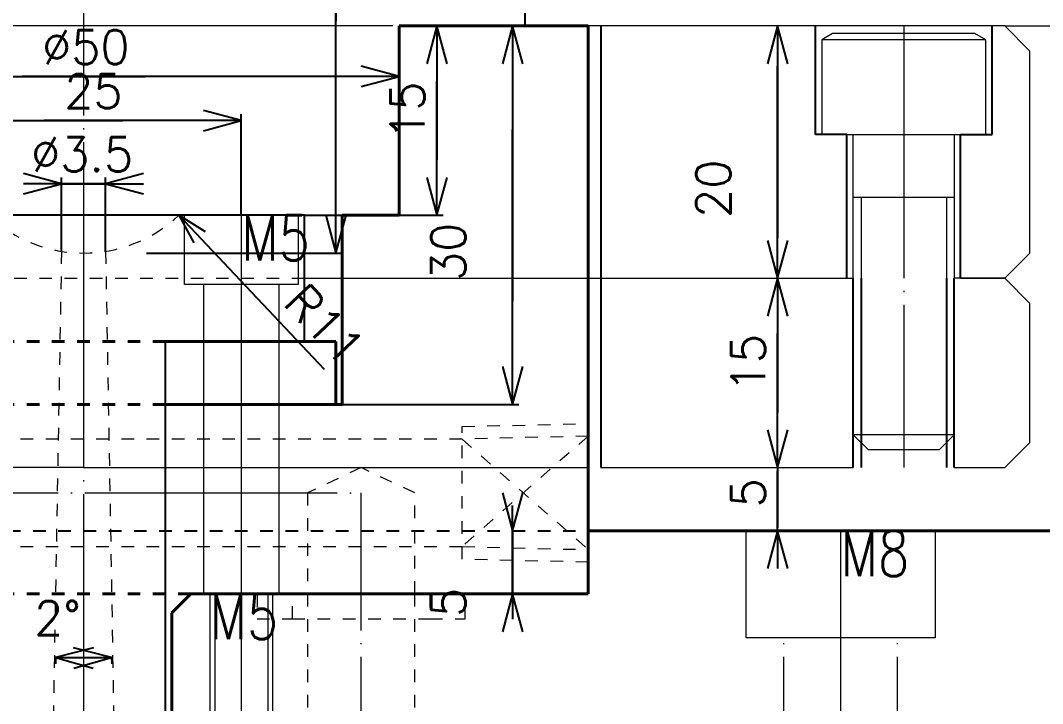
# Model space of a CAD drawing. Extents: x -178 to 604, y -587 to 345.
# Drawn here: x -5 to 76, y -353.7 to -299.6 of the extents above; entities that cross this region are included whole.
import ezdxf

# ---------------------------------------------------------------- set-up
doc = ezdxf.new("R2010")
doc.units = 0
doc.header["$MEASUREMENT"] = 0
for name, pattern in [('BORDER', [22, 20, -1, 0, -1]), ('DIVIDE', [23, 20, -1, 0, -1, 0, -1]), ('STITCH', [2, 1, -1])]:
    doc.linetypes.add(name, pattern=pattern)
for name, color, linetype in [('11', 7, 'Continuous'), ('12', 7, 'Continuous'), ('20', 7, 'Continuous'), ('寸法線', 7, 'Continuous')]:
    doc.layers.add(name, color=color, linetype=linetype)
doc.styles.get("Standard").update_dxf_attribs({"font": 'txt', "bigfont": 'extfont'})
doc.dimstyles.new('VELDIM0', dxfattribs={"dimtxt": 2.69875, "dimasz": 3.000166, "dimexe": 0.5, "dimexo": 0.0625, "dimgap": 0.09, "dimtad": 0, "dimdec": 3, "dimdsep": 46, "dimtxsty": 'Standard', "dimcen": 0.09, "dimdle": 3, "dimadec": 0, "dimazin": 0, "dimtfac": 1, "dimtdec": 4, "dimtofl": 0, "dimtmove": 0, "dimatfit": 3, "dimfxl": 1, "dimtolj": 1, "dimtzin": 0, "dimarcsym": 0})
doc.dimstyles.new('VELDIM1', dxfattribs={"dimtxt": 2.69875, "dimasz": 3.000166, "dimexe": 0.5, "dimexo": 0.0625, "dimgap": 0.09, "dimtad": 0, "dimdec": 3, "dimdsep": 46, "dimtxsty": 'Standard', "dimcen": 0.09, "dimdle": 2, "dimadec": 0, "dimazin": 0, "dimtfac": 1, "dimtdec": 4, "dimtofl": 0, "dimtmove": 0, "dimatfit": 3, "dimfxl": 1, "dimtolj": 1, "dimtzin": 0, "dimarcsym": 0})
doc.dimstyles.new('VELDIM5', dxfattribs={"dimtxt": 2.69875, "dimasz": 3, "dimexe": 0.5, "dimexo": 0.0625, "dimgap": 0.09, "dimtad": 0, "dimdec": 3, "dimdsep": 46, "dimtxsty": 'Standard', "dimcen": 0.09, "dimdle": 3, "dimadec": 0, "dimazin": 0, "dimtfac": 1, "dimtdec": 4, "dimtofl": 0, "dimtmove": 0, "dimatfit": 3, "dimfxl": 1, "dimtolj": 1, "dimtzin": 0, "dimarcsym": 0})
doc.dimstyles.new('VELDIM6', dxfattribs={"dimtxt": 2.69875, "dimasz": 3, "dimexe": 1.25, "dimexo": 0.0625, "dimgap": 0.09, "dimtad": 0, "dimdec": 3, "dimdsep": 46, "dimtxsty": 'Standard', "dimcen": 0.09, "dimdle": 5, "dimadec": 0, "dimazin": 0, "dimtfac": 1, "dimtdec": 4, "dimtofl": 0, "dimtmove": 0, "dimatfit": 3, "dimfxl": 1, "dimtolj": 1, "dimtzin": 0, "dimarcsym": 0})
doc.dimstyles.new('VELDIM8', dxfattribs={"dimtxt": 2.69875, "dimasz": 2.414814, "dimexe": 1.25, "dimexo": 0.0625, "dimgap": 0.09, "dimtad": 0, "dimdec": 3, "dimdsep": 46, "dimtxsty": 'Standard', "dimcen": 0.09, "dimdle": 5, "dimadec": 0, "dimazin": 0, "dimtfac": 1, "dimtdec": 4, "dimtofl": 0, "dimtmove": 0, "dimatfit": 3, "dimfxl": 1, "dimtolj": 1, "dimtzin": 0, "dimarcsym": 0})

# ---------------------------------------------------------------- blocks, each defined once
blk = doc.blocks.new('*D311')
at = {"color": 0}
for p, q in [((-22, -303.196), (-25, -304)), ((25, -304), (22, -303.196)), ((-25, -304), (-25, -304)), ((-25, -304), (4.872, -304)), ((-25, -304), (-4.872, -304)), ((-25, -304), (-22, -304)), ((-25, -304), (-22, -304.804)), ((25, -304), (-4.872, -304)), ((25, -304), (4.872, -304)), ((25, -304), (22, -304)), ((22, -304.804), (25, -304)), ((25, -304), (25, -304))]:
    blk.add_line(p, q, dxfattribs=at)
blk.add_text('%%c50', height=2.6987, dxfattribs=at).set_placement((-3.284, -303.024))
blk = doc.blocks.new('*D315')
at = {"color": 0}
for p, q in [((-1.75, -312.5), (-4.75, -311.696)), ((4.75, -311.696), (1.75, -312.5)), ((-1.75, -312.5), (-4.75, -312.5)), ((-4.75, -313.304), (-1.75, -312.5)), ((-1.75, -317.86), (-1.75, -312)), ((1.75, -312.5), (-1.75, -312.5)), ((-1.75, -312.5), (1.75, -312.5)), ((-1.75, -312.5), (-1.75, -312.5)), ((1.75, -317.86), (1.75, -312)), ((1.75, -312.5), (1.75, -312.5)), ((1.75, -312.5), (4.75, -312.5)), ((1.75, -312.5), (4.75, -313.304))]:
    blk.add_line(p, q, dxfattribs=at)
blk.add_text('%%c3.5', height=2.6987, dxfattribs=at).set_placement((-4.16, -311.524))
blk = doc.blocks.new('CLUMP178')
at = {"layer": '12', "linetype": 'STITCH', "lineweight": 13}
for p, q in [((30, -331.75), (40, -331.5)), ((30, -342.25), (30, -331.75)), ((40, -331.5), (40, -332.5)), ((40, -332.5), (30, -341.25)), ((40, -332.5), (30, -332.75)), ((30, -332.75), (40, -341.5)), ((30, -341.25), (40, -341.5)), ((40, -341.5), (40, -342.5)), ((40, -342.5), (30, -342.25))]:
    blk.add_line(p, q, dxfattribs=at)
blk = doc.blocks.new('CLUMP177')
at = {"layer": '12', "linetype": 'STITCH', "lineweight": 13}
blk.add_blockref('CLUMP178', (0, 0), dxfattribs=at)
blk = doc.blocks.new('CLUMP179')
at = {"layer": '12', "linetype": 'STITCH', "lineweight": 13}
for p, q in [((13.75, -345.086), (13.75, -346.986)), ((16.55, -346.986), (16.55, -345.086)), ((27.45, -345.086), (27.45, -346.986)), ((30.25, -346.986), (30.25, -345.086)), ((13.75, -346.986), (16.55, -346.986)), ((16.55, -346.986), (27.45, -346.986)), ((27.45, -346.986), (30.25, -346.986))]:
    blk.add_line(p, q, dxfattribs=at)
blk = doc.blocks.new('*D323')
at = {"color": 0}
for p, q in [((54.196, -332), (55, -335)), ((55, -335), (55, -332)), ((55, -335), (55.804, -332)), ((55, -335), (55, -335)), ((55, -335), (55, -335.256)), ((55, -335), (55, -339.744)), ((55, -340), (55, -335.256)), ((55, -340), (54.196, -343)), ((55, -340), (55, -339.744)), ((55, -340), (55, -340)), ((55, -340), (55, -343)), ((55.804, -343), (55, -340))]:
    blk.add_line(p, q, dxfattribs=at)
blk.add_text('5', height=2.699, rotation=90, dxfattribs=at).set_placement((54.024, -338.157))
blk = doc.blocks.new('*D324')
at = {"color": 0}
for p, q in [((33.196, -337), (34, -340)), ((34, -340), (34.804, -337)), ((34, -340), (34, -338)), ((34, -340), (34, -340)), ((34, -345), (34, -340)), ((34, -340), (34, -345)), ((34, -340), (34, -340)), ((34, -345), (33.196, -348)), ((34, -345), (34, -345)), ((34, -345), (34, -345)), ((34, -345), (34, -347)), ((34.804, -348), (34, -345))]:
    blk.add_line(p, q, dxfattribs=at)
blk.add_text('5', height=2.699, rotation=90, dxfattribs=at).set_placement((30.259, -346.838))
blk = doc.blocks.new('*D326')
at = {"color": 0}
for p, q in [((7.55, -315), (19.072, -327.21)), ((9.678, -316.312), (7.55, -315)), ((7.55, -315), (8.737, -317.2))]:
    blk.add_line(p, q, dxfattribs=at)
blk.add_text('R11', height=2.6987, rotation=313.34176, dxfattribs=at).set_placement((15.71, -322.028))
blk = doc.blocks.new('*D328')
at = {"color": 0}
for p, q in [((55, -320), (54.196, -323)), ((55, -320), (55, -320)), ((55, -320), (55, -324.38)), ((55, -320), (55, -330.62)), ((55, -320), (55, -322)), ((55.804, -323), (55, -320)), ((55, -335), (55, -324.38)), ((55, -335), (55, -330.62)), ((54.196, -332), (55, -335)), ((55, -335), (55.804, -332)), ((55, -335), (55, -333)), ((55, -335), (55, -335))]:
    blk.add_line(p, q, dxfattribs=at)
blk.add_text('15', height=2.6987, rotation=90, dxfattribs=at).set_placement((54.024, -329.033))
blk = doc.blocks.new('*D527')
at = {"color": 0}
for p, q in [((28, -300), (27.196, -303)), ((28, -300), (28, -300)), ((28, -300), (28, -304.38)), ((28, -300), (28, -310.62)), ((28, -300), (28, -303)), ((28.804, -303), (28, -300)), ((28, -315), (28, -304.38)), ((28, -315), (28, -310.62)), ((27.196, -312), (28, -315)), ((28, -315), (28, -312)), ((28, -315), (28.804, -312)), ((25, -315), (28.5, -315))]:
    blk.add_line(p, q, dxfattribs=at)
blk.add_text('15', height=2.6987, rotation=90, dxfattribs=at).set_placement((27.024, -309.033))
blk = doc.blocks.new('*D528')
at = {"color": 0}
for p, q in [((55, -300), (54.196, -303)), ((55, -300), (55, -300)), ((55, -300), (55, -303.198)), ((55, -300), (55, -316.802)), ((55, -300), (55, -303)), ((55.804, -303), (55, -300)), ((55, -320), (55, -303.198)), ((54.196, -317), (55, -320)), ((55, -320), (55, -316.802)), ((55, -320), (55, -317)), ((55, -320), (55.804, -317)), ((55, -320), (55, -320))]:
    blk.add_line(p, q, dxfattribs=at)
blk.add_text('20', height=2.6987, rotation=90, dxfattribs=at).set_placement((51.259, -315.214))
blk = doc.blocks.new('*D529')
at = {"color": 0}
for p, q in [((34, -300), (33.196, -303)), ((34, -300), (34, -300)), ((34, -300), (34, -308.198)), ((34, -300), (34, -321.802)), ((34, -300), (34, -303)), ((34.804, -303), (34, -300)), ((34, -330), (34, -308.198)), ((34, -330), (34, -321.802)), ((33.196, -327), (34, -330)), ((34, -330), (34, -327)), ((34, -330), (34.804, -327)), ((20.5, -330), (34.5, -330))]:
    blk.add_line(p, q, dxfattribs=at)
blk.add_text('30', height=2.6987, rotation=90, dxfattribs=at).set_placement((30.259, -320.214))
blk = doc.blocks.new('*D530')
at = {"color": 0}
for p, q in [((-9.5, -306.696), (-12.5, -307.5)), ((12.5, -307.5), (9.5, -306.696)), ((-12.5, -315), (-12.5, -307)), ((-12.5, -307.5), (3.12, -307.5)), ((-12.5, -307.5), (-3.12, -307.5)), ((-12.5, -307.5), (-9.5, -307.5)), ((-12.5, -307.5), (-9.5, -308.304)), ((12.5, -307.5), (-3.12, -307.5)), ((12.5, -307.5), (3.12, -307.5)), ((12.5, -307.5), (9.5, -307.5)), ((9.5, -308.304), (12.5, -307.5)), ((12.5, -315), (12.5, -307))]:
    blk.add_line(p, q, dxfattribs=at)
blk.add_text('25', height=2.6987, dxfattribs=at).set_placement((-1.533, -306.524))
blk = doc.blocks.new('*D531')
at = {"color": 0}
for p, q in [((20, -275), (19.196, -278)), ((20, -275), (20, -275)), ((20, -275), (20, -293.38)), ((20, -275), (20, -299.62)), ((20, -275), (20, -278)), ((20.804, -278), (20, -275)), ((20, -318), (20, -293.38)), ((20, -318), (20, -299.62)), ((19.196, -315), (20, -318)), ((20, -318), (20, -315)), ((20, -318), (20.804, -315)), ((5, -318), (20.5, -318))]:
    blk.add_line(p, q, dxfattribs=at)
blk.add_text('43', height=2.6987, rotation=90, dxfattribs=at).set_placement((19.024, -298.033))
blk = doc.blocks.new('*D767')
at = {"color": 0}
for p, q in [((0.789, -349.284), (-2.224, -350.035)), ((2.224, -350.035), (-0.789, -349.284)), ((-2.224, -350), (-2.233, -350.535)), ((-2.224, -350.035), (0.761, -350.891)), ((-0.761, -350.891), (2.224, -350.035)), ((2.224, -350), (2.233, -350.535))]:
    blk.add_line(p, q, dxfattribs=at)
for start, end in [(269, 270.43231), (269.56769, 271)]:
    blk.add_arc((0, -222.602), 127.452, start, end, dxfattribs=at)
blk.add_text('2%%d', height=2.6987, dxfattribs=at).set_placement((-3.914, -348.27))
blk = doc.blocks.new('CLUMP412')
at = {"layer": '11', "linetype": 'DIVIDE', "lineweight": 5}
for p, q in [((52.5, -348.5), (52.5, -340)), ((67.5, -340), (67.5, -348.5)), ((67.5, -348.5), (52.5, -348.5)), ((55.5, -370), (55.5, -348.5)), ((64.5, -370), (64.5, -348.5))]:
    blk.add_line(p, q, dxfattribs=at)
at = {"layer": '11', "color": 5, "linetype": 'BORDER', "lineweight": 5}
blk.add_line((60, -340), (60, -370), dxfattribs=at)
blk = doc.blocks.new('CLUMP417')
at = {"layer": '11', "lineweight": 5}
for p, q in [((10, -345), (10, -357)), ((15, -357), (15, -345)), ((10, -357), (15, -357)), ((10.4, -360), (14.6, -360))]:
    blk.add_line(p, q, dxfattribs=at)
at = {"layer": '11', "color": 5, "lineweight": 5}
for p, q in [((10.4, -345), (10.4, -360)), ((14.6, -345), (14.6, -360))]:
    blk.add_line(p, q, dxfattribs=at)
at = {"layer": '11', "color": 5, "linetype": 'BORDER', "lineweight": 5}
blk.add_line((12.5, -345), (12.5, -360.84), dxfattribs=at)
at = {"layer": '11', "linetype": 'DIVIDE', "lineweight": 5}
for q in [(10.4, -360), (14.6, -360)]:
    blk.add_line((12.5, -360.84), q, dxfattribs=at)

msp = doc.modelspace()

# ---------------------------------------------------------------- linework, layer by layer
at = {"layer": '11', "lineweight": 40}
for p, q in [((40, -300), (25, -300)), ((25, -300), (25, -315)), ((40, -340), (40, -300)), ((20.5, -315), (20.5, -330)), ((25, -315), (20.5, -315)), ((6.5, -325), (20, -325)), ((20, -330), (20, -325)), ((6.5, -330), (20.5, -330))]:
    msp.add_line(p, q, dxfattribs=at)
at = {"layer": '11', "color": 5, "linetype": 'BORDER', "lineweight": 5}
for p, q in [((65, -300), (65, -335)), ((12.5, -315), (12.5, -325)), ((12.5, -325), (12.5, -330)), ((12.5, -330), (12.5, -345))]:
    msp.add_line(p, q, dxfattribs=at)
at = {"layer": '11', "lineweight": 13}
for p, q in [((59.366, -300.6), (58.5, -301.1)), ((71.5, -301.1), (58.5, -301.1)), ((58.5, -301.1), (58.5, -308.6)), ((70.634, -300.6), (59.366, -300.6)), ((71.5, -301.1), (70.634, -300.6)), ((71.5, -308.6), (71.5, -301.1)), ((58.5, -308.6), (71.5, -308.6)), ((61, -335), (61, -308.6)), ((69, -308.6), (69, -335)), ((69, -313.6), (61, -313.6)), ((69, -332.4), (61, -332.4)), ((62.2, -333.6), (61, -332.4)), ((69, -332.4), (67.8, -333.6)), ((67.8, -333.6), (62.2, -333.6))]:
    msp.add_line(p, q, dxfattribs=at)
at = {"layer": '11', "color": 5, "lineweight": 5}
for p, q in [((61.625, -313.6), (61.625, -335)), ((68.375, -313.6), (68.375, -335))]:
    msp.add_line(p, q, dxfattribs=at)
at = {"layer": '11', "lineweight": 25}
for p, q in [((17.5, -315), (-17.5, -315)), ((17.5, -315), (20.5, -315)), ((17.5, -325), (17.5, -315)), ((6.5, -400.559), (6.5, -325))]:
    msp.add_line(p, q, dxfattribs=at)
at = {"layer": '11', "color": 5, "linetype": 'BORDER', "lineweight": 13}
msp.add_line((0, -315), (0, -400), dxfattribs=at)
at = {"layer": '11', "lineweight": 5}
for p, q in [((8, -320.5), (8, -315)), ((17, -315), (17, -320.5)), ((17, -320.5), (8, -320.5)), ((9.5, -320.5), (9.5, -325)), ((15.5, -325), (15.5, -320.5)), ((9.5, -325), (9.5, -330)), ((15.5, -330), (15.5, -325)), ((9.5, -330), (9.5, -345)), ((15.5, -345), (15.5, -330))]:
    msp.add_line(p, q, dxfattribs=at)
at = {"layer": '11', "linetype": 'STITCH', "lineweight": 13}
for p, q in [((-1.75, -317.8599), (-3.1935, -400.559)), ((1.75, -317.8599), (3.1935, -400.559))]:
    msp.add_line(p, q, dxfattribs=at)
at = {"layer": '11', "linetype": 'STITCH', "lineweight": 40}
for p, q in [((6.5, -325), (-6.5, -325)), ((6.5, -330), (-6.5, -330)), ((8.5, -345), (-8.5, -345))]:
    msp.add_line(p, q, dxfattribs=at)
at = {"layer": '11', "linetype": 'STITCH', "lineweight": 13}
msp.add_arc((0, -307), 11, 226.658242, 313.341758, dxfattribs=at)
at = {"layer": '12', "linetype": 'STITCH', "lineweight": 13}
for p, q in [((30, -332.75), (-23, -332.75)), ((22, -335), (17.75, -337)), ((26.25, -337), (22, -335)), ((17.75, -337), (17.75, -345)), ((26.25, -345), (26.25, -337)), ((-23, -341.25), (30, -341.25)), ((17.75, -345), (17.75, -370)), ((26.25, -370), (26.25, -345))]:
    msp.add_line(p, q, dxfattribs=at)
at = {"layer": '12', "color": 5, "linetype": 'BORDER', "lineweight": 5}
for p, q in [((-22, -337), (22, -337)), ((22, -345), (22, -337)), ((22, -370), (22, -345))]:
    msp.add_line(p, q, dxfattribs=at)
at = {"layer": '20', "color": 5, "linetype": 'BORDER', "lineweight": 13}
msp.add_line((0, -265), (0, -315), dxfattribs=at)
at = {"layer": '20', "lineweight": 25}
for p, q in [((35, -300), (35, -280)), ((41, -300), (41, -320)), ((58, -308.6), (58, -300)), ((72, -308.6), (72, -300)), ((60.5, -308.6), (58, -308.6)), ((60.5, -320), (60.5, -308.6)), ((69.5, -308.6), (72, -308.6)), ((69.5, -320), (69.5, -308.6)), ((41, -320), (41, -335)), ((61, -335), (61, -320)), ((61.625, -320), (61.625, -335)), ((68.375, -320), (68.375, -335)), ((69, -335), (69, -320))]:
    msp.add_line(p, q, dxfattribs=at)
at = {"layer": '20', "lineweight": 13}
for p, q in [((24.5, -300), (-24.5, -300)), ((73, -300), (35, -300)), ((73, -300), (148, -300)), ((75, -302), (73, -300)), ((75, -318), (75, -302)), ((75, -318), (73, -320)), ((17.5, -320), (41, -320)), ((41, -320), (61, -320)), ((73, -320), (69, -320)), ((69.5, -320), (73, -320)), ((75, -322), (73, -320)), ((75, -333), (75, -322)), ((73, -335), (75, -333)), ((0, -335), (-73, -335)), ((0, -335), (39, -335)), ((42, -335), (61, -335)), ((69, -335), (73, -335))]:
    msp.add_line(p, q, dxfattribs=at)
at = {"layer": '20', "linetype": 'STITCH', "lineweight": 13}
for p, q in [((-17.5, -320), (17.5, -320)), ((39, -335), (42, -335))]:
    msp.add_line(p, q, dxfattribs=at)
at = {"layer": '20', "color": 5, "lineweight": 5}
for p, q in [((61, -320), (61, -335)), ((69, -320), (69, -335))]:
    msp.add_line(p, q, dxfattribs=at)
at = {"layer": '20', "linetype": 'STITCH', "lineweight": 25}
msp.add_line((-40, -340), (40, -340), dxfattribs=at)
at = {"layer": '20', "lineweight": 40}
for p, q in [((40, -339.9454), (40, -345)), ((40, -340), (123, -340)), ((7, -346.5), (8.5, -345)), ((8.5, -345), (40, -345)), ((7, -346.5), (7, -370))]:
    msp.add_line(p, q, dxfattribs=at)

# ---------------------------------------------------------------- block references
at = {"layer": '11', "linetype": 'STITCH', "lineweight": 13}
msp.add_blockref('CLUMP412', (0, 0), dxfattribs=at)
at = {"layer": '11', "lineweight": 40}
msp.add_blockref('CLUMP417', (0, 0), dxfattribs=at)
at = {"layer": '12', "lineweight": 13}
for name in ['CLUMP177', 'CLUMP179']:
    msp.add_blockref(name, (0, 0), dxfattribs=at)

# ---------------------------------------------------------------- texts
at = {"layer": '寸法線', "lineweight": 5, "char_height": 3.59833, "width": 5.75, "attachment_point": 1}
for s, insert in [('\\W0.8;M5', (12.5, -315)), ('\\W0.8;M8', (60, -340)), ('\\W0.8;M5', (10, -345))]:
    msp.add_mtext(s, dxfattribs=dict(at, insert=insert))

# ---------------------------------------------------------------- dimensions: what is measured, and where the dimension line sits
at = {"layer": '寸法線', "color": 5, "lineweight": 5}
dim = msp.add_angular_dim_3p(base=(0, -222.6025), center=(0, -222.6025), p1=(-2.5562, -369.0471), p2=(2.2237, -350), dimstyle='VELDIM6', dxfattribs=at)
dim.commit()
dim.dimension.update_dxf_attribs({"geometry": '*D767', "text_midpoint": (0, -350.0546), "dimtype": 133})
for base, p1, p2, dimstyle, picture, middle in [((20, -318), (5, -318), (20, -275), 'VELDIM0', '*D531', (20, -296.5)), ((28, -315), (25, -315), (28, -300), 'VELDIM0', '*D527', (28, -307.5)), ((55, -320), (55, -320), (55, -335), 'VELDIM1', '*D328', (55, -327.5)), ((55, -335), (55, -335), (55, -340), 'VELDIM0', '*D323', (55, -337.5))]:
    dim = msp.add_linear_dim(base=base, p1=p1, p2=p2, angle=90, dimstyle=dimstyle, dxfattribs=at)
    dim.commit()
    dim.dimension.update_dxf_attribs({"geometry": picture, "text_midpoint": middle, "dimtype": 128})
for base, p1, p2, picture, middle in [((25, -304), (25, -304), (-25, -304), '*D311', (0, -304)), ((1.75, -312.5), (1.75, -317.8599), (-1.75, -317.8599), '*D315', (0, -312.5))]:
    dim = msp.add_linear_dim(base=base, p1=p1, p2=p2, text='%%c<>', dimstyle='VELDIM5', dxfattribs=at)
    dim.commit()
    dim.dimension.update_dxf_attribs({"geometry": picture, "text_midpoint": middle, "dimtype": 128})
at = {"layer": '寸法線', "color": 1, "lineweight": 5}
for base, p1, p2, dimstyle, picture, middle in [((34, -300), (34, -300), (20.5, -330), 'VELDIM0', '*D529', (34, -315)), ((55, -300), (55, -300), (55, -320), 'VELDIM0', '*D528', (55, -310)), ((34, -345), (34, -345), (34, -340), 'VELDIM1', '*D324', (34, -342.5))]:
    dim = msp.add_linear_dim(base=base, p1=p1, p2=p2, angle=90, dimstyle=dimstyle, dxfattribs=at)
    dim.commit()
    dim.dimension.update_dxf_attribs({"geometry": picture, "text_midpoint": middle, "dimtype": 128})
at = {"layer": '寸法線', "color": 5, "lineweight": 5}
dim = msp.add_linear_dim(base=(12.5, -307.5), p1=(12.5, -315), p2=(-12.5, -315), dimstyle='VELDIM5', dxfattribs=at)
dim.commit()
dim.dimension.update_dxf_attribs({"geometry": '*D530', "text_midpoint": (0, -307.5), "dimtype": 128})
dim = msp.add_radius_dim(center=(0, -307), mpoint=(7.5498, -315), dimstyle='VELDIM8', dxfattribs=at)
dim.commit()
dim.dimension.update_dxf_attribs({"geometry": '*D326', "text_midpoint": (20, -325), "dimtype": 132})

doc.saveas('drawing.dxf')
